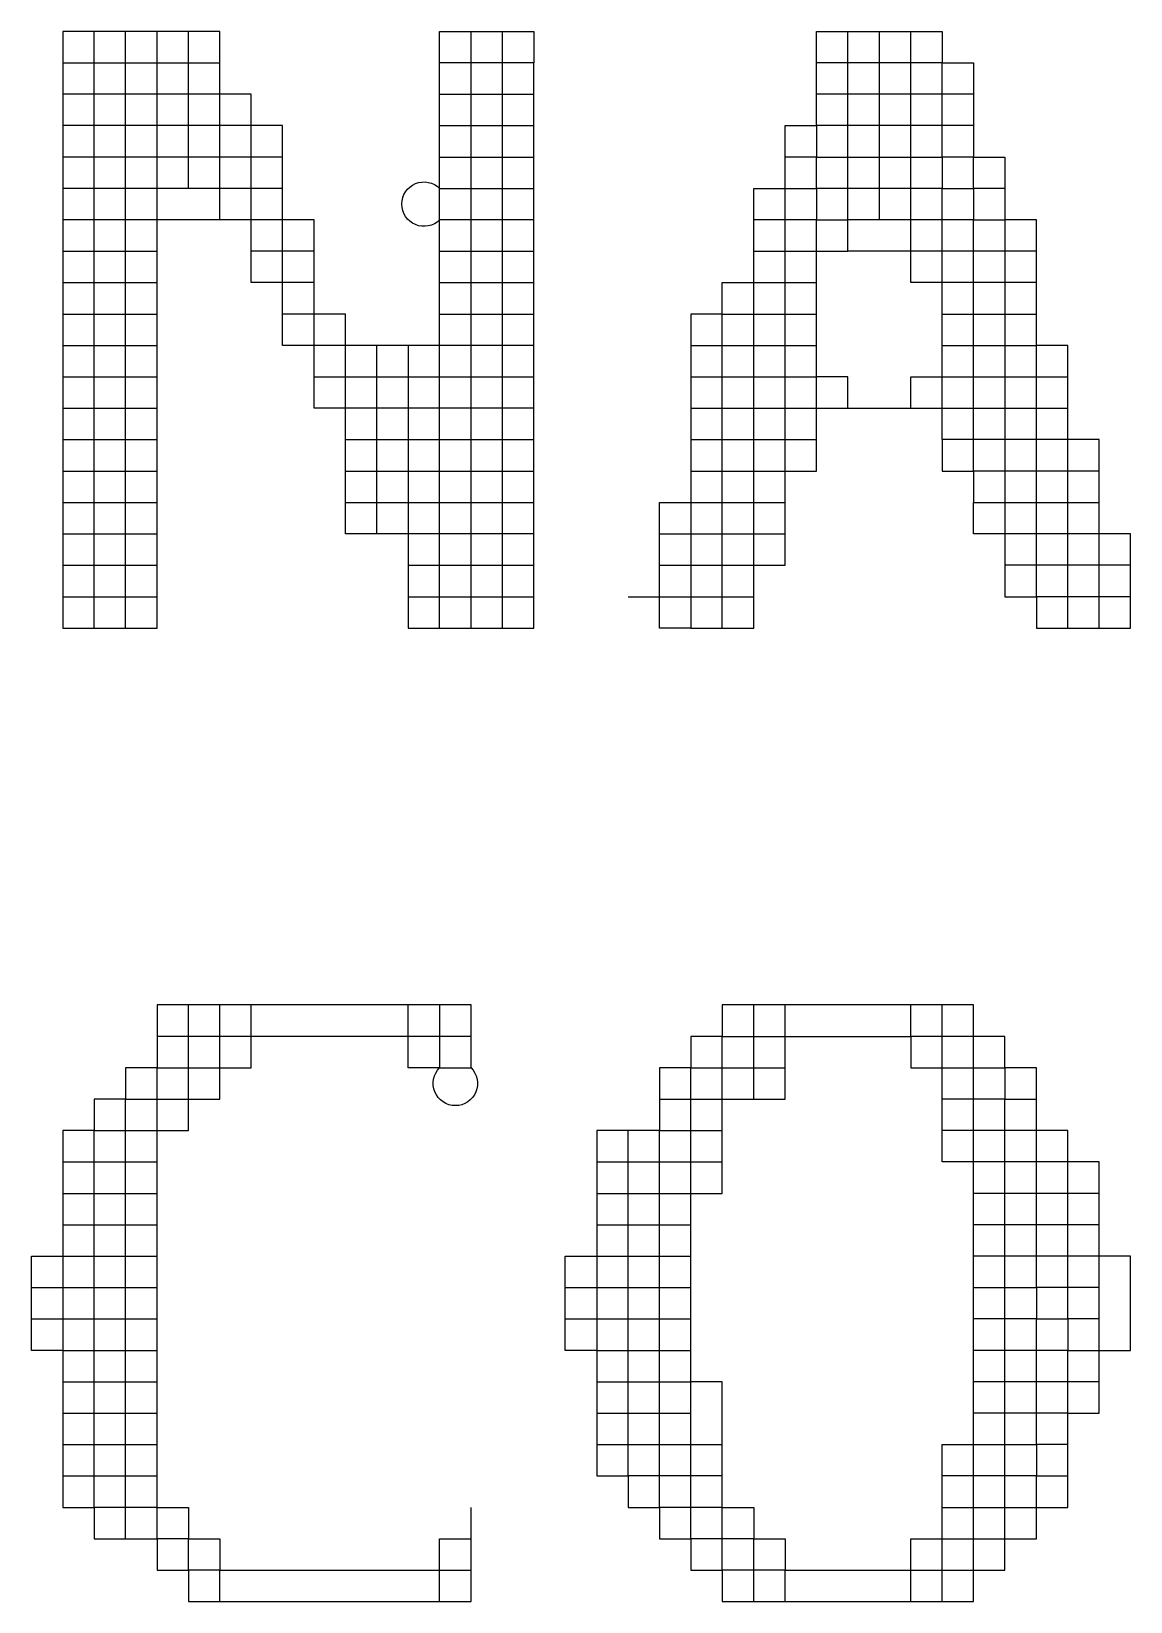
# Model space of a CAD drawing. Header units: millimetres. Extents: x 0 to 841, y 0 to 594.
# Drawn here: x 761.65 to 765.98, y 106.9 to 113.09 of the extents above; entities that cross this region are included whole.
import ezdxf
from ezdxf.enums import TextEntityAlignment as Align

# ---------------------------------------------------------------- set-up
doc = ezdxf.new("R2010")
doc.units = ezdxf.units.MM
doc.layers.add('TEXT', color=255, linetype='Continuous')
doc.styles.add('ECL', font='', dxfattribs={"width": 0.7, "height": 3})
doc.styles.get('ECL').set_extended_font_data('FangSong_GB2312')

# ---------------------------------------------------------------- blocks, each defined once
blk = doc.blocks.new('*U21')
at = {"color": 165, "linetype": 'Continuous'}
for points in [[(-7.5405, 4.7215), (-7.689, 4.7215), (-7.8375, 4.7215), (-7.986, 4.7215), (-8.1345, 4.7215), (-8.283, 4.7215), (-8.4315, 4.7215), (-8.58, 4.7215), (-8.58, 4.87), (-8.58, 5.0185), (-8.7285, 5.0185), (-8.7285, 5.167), (-8.7285, 5.3155), (-8.7285, 5.464), (-8.7285, 5.6125), (-8.7285, 5.761), (-8.7285, 5.9095), (-8.7285, 6.058), (-8.877, 6.058), (-8.877, 6.2065), (-9.0255, 6.2065), (-9.0255, 6.355), (-9.0255, 6.5035), (-9.768, 6.5035), (-9.768, 6.355), (-9.768, 6.2065), (-9.768, 6.058), (-9.768, 5.9095), (-9.768, 5.761), (-9.768, 5.6125), (-9.768, 5.464), (-9.768, 5.3155), (-9.768, 5.167), (-9.768, 5.0185), (-9.768, 4.87), (-9.768, 4.7215), (-9.768, 4.573), (-9.768, 4.4245), (-9.768, 4.276), (-9.768, 4.1275), (-9.768, 3.979), (-9.768, 3.8305), (-9.768, 3.682), (-9.6195, 3.682), (-9.471, 3.682), (-9.3225, 3.682), (-9.3225, 3.8305), (-9.3225, 3.979), (-9.3225, 4.1275), (-9.3225, 4.276), (-9.3225, 4.4245), (-9.3225, 4.573), (-9.3225, 4.7215), (-9.3225, 4.87), (-9.3225, 5.0185), (-9.3225, 5.167), (-9.3225, 5.3155), (-9.3225, 5.464), (-9.3225, 5.6125), (-9.3225, 5.761), (-9.3225, 5.9095), (-9.3225, 6.058), (-9.3225, 6.2065), (-9.3225, 6.355), (-9.3225, 6.5035)], [(-9.0255, 5.6125), (-9.0255, 5.761), (-9.174, 5.761), (-9.3225, 5.761), (-9.471, 5.761), (-9.6195, 5.761), (-9.768, 5.761)], [(-8.58, 5.464), (-8.7285, 5.464), (-8.877, 5.464), (-8.877, 5.6125), (-9.0255, 5.6125), (-9.174, 5.6125), (-9.3225, 5.6125), (-9.471, 5.6125), (-9.6195, 5.6125), (-9.768, 5.6125)], [(-4.719, 3.979), (-4.8675, 3.979), (-4.8675, 4.1275), (-5.016, 4.1275), (-5.1645, 4.1275), (-5.313, 4.1275), (-5.4615, 4.1275), (-5.4615, 4.276)], [(-9.0255, -0.9215), (-9.0255, -0.773), (-9.174, -0.773), (-9.174, -0.6245), (-9.3225, -0.6245), (-9.3225, -0.476), (-9.3225, -0.3275), (-9.3225, -0.179), (-9.3225, -0.0305), (-9.3225, 0.118), (-9.3225, 0.2665), (-9.3225, 0.415), (-9.3225, 0.5635), (-9.3225, 0.712), (-9.3225, 0.8605), (-9.3225, 1.009), (-9.3225, 1.1575), (-9.3225, 1.306), (-9.3225, 1.4545), (-9.174, 1.4545), (-9.174, 1.603), (-9.174, 1.7515), (-9.174, 1.9)], [(-6.501, 1.4545), (-6.501, 1.603), (-6.501, 1.7515), (-6.501, 1.9)]]:
    blk.add_lwpolyline(points, dxfattribs=at)
at = {"color": 177, "linetype": 'Continuous'}
for points in [[(-9.6195, 3.682), (-9.6195, 3.8305), (-9.6195, 3.979), (-9.6195, 4.1275), (-9.6195, 4.276), (-9.6195, 4.4245), (-9.6195, 4.573), (-9.6195, 4.7215), (-9.6195, 4.87), (-9.6195, 5.0185), (-9.6195, 5.167), (-9.6195, 5.3155), (-9.6195, 5.464), (-9.6195, 5.6125), (-9.6195, 5.761), (-9.6195, 5.9095), (-9.6195, 6.058), (-9.6195, 6.2065), (-9.6195, 6.355), (-9.6195, 6.5035)], [(-9.174, 5.761), (-9.174, 5.9095), (-9.174, 6.058), (-9.174, 6.2065), (-9.174, 6.355), (-9.174, 6.5035)], [(-5.907, 5.6125), (-5.907, 5.761), (-5.907, 5.9095), (-5.907, 6.058), (-5.907, 6.2065), (-5.907, 6.355), (-5.907, 6.5035)], [(-7.986, 6.2065), (-7.8375, 6.2065), (-7.689, 6.2065), (-7.5405, 6.2065)], [(-5.4615, 6.058), (-5.61, 6.058), (-5.61, 6.2065), (-5.7585, 6.2065), (-5.907, 6.2065), (-6.0555, 6.2065), (-6.204, 6.2065)], [(-8.7285, 5.761), (-8.877, 5.761), (-8.877, 5.9095), (-9.0255, 5.9095), (-9.0255, 6.058), (-9.174, 6.058), (-9.3225, 6.058), (-9.471, 6.058), (-9.6195, 6.058), (-9.768, 6.058)], [(-7.986, 5.9095), (-7.8375, 5.9095), (-7.689, 5.9095), (-7.5405, 5.9095)], [(-5.1645, 5.464), (-5.313, 5.464), (-5.4615, 5.464), (-5.4615, 5.6125), (-5.61, 5.6125), (-5.61, 5.761), (-5.7585, 5.761), (-5.907, 5.761), (-6.0555, 5.761), (-6.204, 5.761), (-6.204, 5.6125), (-6.3525, 5.6125), (-6.501, 5.6125)], [(-7.986, 5.3155), (-7.8375, 5.3155), (-7.689, 5.3155), (-7.5405, 5.3155)], [(-4.8675, 4.4245), (-5.016, 4.4245), (-5.1645, 4.4245), (-5.313, 4.4245), (-5.4615, 4.4245), (-5.4615, 4.573), (-5.4615, 4.7215), (-5.4615, 4.87), (-5.4615, 5.0185), (-5.4615, 5.167), (-5.4615, 5.3155), (-5.61, 5.3155)], [(-6.798, 4.573), (-6.6495, 4.573), (-6.6495, 4.7215), (-6.501, 4.7215), (-6.501, 4.87), (-6.3525, 4.87), (-6.204, 4.87)], [(-6.798, 4.4245), (-6.6495, 4.4245), (-6.6495, 4.573), (-6.501, 4.573), (-6.501, 4.7215), (-6.3525, 4.7215), (-6.204, 4.7215), (-6.0555, 4.7215), (-5.7585, 4.7215), (-5.61, 4.7215), (-5.4615, 4.7215), (-5.313, 4.7215), (-5.1645, 4.7215), (-5.016, 4.7215)], [(-8.4315, 4.4245), (-8.283, 4.4245), (-8.1345, 4.4245), (-7.986, 4.4245), (-7.8375, 4.4245), (-7.689, 4.4245), (-7.5405, 4.4245)], [(-8.4315, 4.276), (-8.283, 4.276), (-8.1345, 4.276), (-7.986, 4.276), (-7.8375, 4.276), (-7.689, 4.276), (-7.5405, 4.276)], [(-6.9465, 4.1275), (-6.798, 4.1275), (-6.6495, 4.1275), (-6.6495, 4.276), (-6.501, 4.276), (-6.3525, 4.276)], [(-6.9465, 3.979), (-6.798, 3.979), (-6.6495, 3.979), (-6.6495, 4.1275), (-6.501, 4.1275), (-6.3525, 4.1275)], [(-8.1345, 3.979), (-7.986, 3.979), (-7.8375, 3.979), (-7.689, 3.979), (-7.5405, 3.979)], [(-9.768, 3.8305), (-9.6195, 3.8305), (-9.471, 3.8305), (-9.3225, 3.8305)], [(-4.8675, 1.009), (-5.016, 1.009), (-5.016, 1.1575), (-5.1645, 1.1575), (-5.1645, 1.306), (-5.313, 1.306), (-5.313, 1.4545), (-5.4615, 1.4545), (-5.61, 1.4545)], [(-4.8675, 0.8605), (-5.016, 0.8605), (-5.016, 1.009), (-5.1645, 1.009), (-5.1645, 1.1575), (-5.313, 1.1575), (-5.313, 1.306), (-5.4615, 1.306), (-5.61, 1.306)], [(-5.61, -0.476), (-5.4615, -0.476), (-5.313, -0.476), (-5.1645, -0.476), (-5.1645, -0.3275), (-5.313, -0.3275), (-5.4615, -0.3275), (-5.61, -0.3275)]]:
    blk.add_lwpolyline(points, dxfattribs=at)
at = {"color": 166, "linetype": 'Continuous'}
for points in [[(-9.471, 3.682), (-9.471, 3.8305), (-9.471, 3.979), (-9.471, 4.1275), (-9.471, 4.276), (-9.471, 4.4245), (-9.471, 4.573), (-9.471, 4.7215), (-9.471, 4.87), (-9.471, 5.0185), (-9.471, 5.167), (-9.471, 5.3155), (-9.471, 5.464), (-9.471, 5.6125), (-9.471, 5.761), (-9.471, 5.9095), (-9.471, 6.058), (-9.471, 6.2065), (-9.471, 6.355), (-9.471, 6.5035)], [(-7.8375, 3.682), (-7.8375, 3.8305), (-7.8375, 3.979), (-7.8375, 4.1275), (-7.8375, 4.276), (-7.8375, 4.4245), (-7.8375, 4.573), (-7.8375, 4.7215), (-7.8375, 4.87), (-7.8375, 5.0185), (-7.8375, 5.167), (-7.8375, 5.3155), (-7.8375, 5.464), (-7.8375, 5.6125), (-7.8375, 5.761), (-7.8375, 5.9095), (-7.8375, 6.058), (-7.8375, 6.2065), (-7.8375, 6.355), (-7.8375, 6.5035)], [(-7.689, 3.682), (-7.689, 3.8305), (-7.689, 3.979), (-7.689, 4.1275), (-7.689, 4.276), (-7.689, 4.4245), (-7.689, 4.573), (-7.689, 4.7215), (-7.689, 4.87), (-7.689, 5.0185), (-7.689, 5.167), (-7.689, 5.3155), (-7.689, 5.464), (-7.689, 5.6125), (-7.689, 5.761), (-7.689, 5.9095), (-7.689, 6.058), (-7.689, 6.2065), (-7.689, 6.355), (-7.689, 6.5035)], [(-7.986, 6.058), (-7.8375, 6.058), (-7.689, 6.058), (-7.5405, 6.058)], [(-7.986, 5.464), (-7.8375, 5.464), (-7.689, 5.464), (-7.5405, 5.464)]]:
    blk.add_lwpolyline(points, dxfattribs=at)
at = {"color": 167, "linetype": 'Continuous'}
for points in [[(-7.986, 3.682), (-7.986, 3.8305), (-7.986, 3.979), (-7.986, 4.1275), (-7.986, 4.276), (-7.986, 4.4245), (-7.986, 4.573), (-7.986, 4.7215), (-7.986, 4.87), (-7.986, 5.0185), (-7.986, 5.167), (-7.986, 5.3155), (-7.986, 5.464), (-7.986, 5.6125), (-7.986, 5.761), (-7.986, 5.9095), (-7.986, 6.058), (-7.986, 6.2065), (-7.986, 6.355), (-7.986, 6.5035), (-7.5405, 6.5035), (-7.5405, 6.355)], [(-6.6495, 3.682), (-6.6495, 3.8305), (-6.6495, 3.979), (-6.501, 3.979), (-6.501, 4.1275), (-6.501, 4.276), (-6.501, 4.4245), (-6.501, 4.573), (-6.3525, 4.573), (-6.204, 4.573), (-6.204, 4.7215), (-6.204, 4.87), (-6.204, 5.0185), (-6.204, 5.167), (-6.204, 5.3155), (-6.204, 5.464), (-6.204, 5.6125), (-6.0555, 5.6125), (-6.0555, 5.761), (-6.0555, 5.9095), (-6.0555, 6.058), (-6.0555, 6.2065), (-6.0555, 6.355), (-6.0555, 6.5035)], [(-5.61, 4.573), (-5.61, 4.7215), (-5.61, 4.87), (-5.61, 5.0185), (-5.61, 5.167), (-5.61, 5.3155), (-5.61, 5.464), (-5.7585, 5.464), (-5.7585, 5.6125), (-5.7585, 5.761), (-5.7585, 5.9095), (-5.7585, 6.058), (-5.7585, 6.2065), (-5.7585, 6.355), (-5.7585, 6.5035)], [(-5.4615, 6.2065), (-5.61, 6.2065), (-5.61, 6.355), (-5.7585, 6.355), (-5.907, 6.355), (-6.0555, 6.355), (-6.204, 6.355)], [(-8.7285, 5.9095), (-8.877, 5.9095), (-8.877, 6.058), (-9.0255, 6.058), (-9.0255, 6.2065), (-9.174, 6.2065), (-9.3225, 6.2065), (-9.471, 6.2065), (-9.6195, 6.2065), (-9.768, 6.2065)], [(-5.313, 5.761), (-5.4615, 5.761), (-5.4615, 5.9095), (-5.61, 5.9095), (-5.61, 6.058), (-5.7585, 6.058), (-5.907, 6.058), (-6.0555, 6.058), (-6.204, 6.058), (-6.204, 5.9095), (-6.3525, 5.9095)], [(-5.1645, 5.3155), (-5.313, 5.3155), (-5.4615, 5.3155), (-5.4615, 5.464), (-5.61, 5.464), (-5.61, 5.6125), (-5.7585, 5.6125), (-5.907, 5.6125), (-6.0555, 5.6125)], [(-4.8675, 3.682), (-4.8675, 3.8305), (-5.016, 3.8305), (-5.1645, 3.8305), (-5.1645, 3.979), (-5.1645, 4.1275), (-5.1645, 4.276), (-5.1645, 4.4245), (-5.1645, 4.573), (-5.1645, 4.7215), (-5.1645, 4.87), (-5.1645, 5.0185), (-5.1645, 5.167), (-5.1645, 5.3155), (-5.1645, 5.464), (-5.1645, 5.6125), (-5.313, 5.6125)], [(-9.768, 4.276), (-9.6195, 4.276), (-9.471, 4.276), (-9.3225, 4.276)], [(-4.719, 3.8305), (-4.8675, 3.8305), (-4.8675, 3.979), (-5.016, 3.979), (-5.1645, 3.979), (-5.313, 3.979)], [(-6.3525, -0.9215), (-6.3525, -0.773), (-6.501, -0.773), (-6.501, -0.6245), (-6.6495, -0.6245), (-6.798, -0.6245), (-6.798, -0.476), (-6.9465, -0.476), (-6.9465, -0.3275), (-6.9465, -0.179), (-6.9465, -0.0305), (-6.9465, 0.118), (-6.9465, 0.2665), (-6.9465, 0.415), (-6.9465, 0.5635), (-6.9465, 0.712), (-6.9465, 0.8605), (-6.9465, 1.009), (-6.9465, 1.1575), (-6.798, 1.1575), (-6.798, 1.306), (-6.6495, 1.306), (-6.6495, 1.4545), (-6.501, 1.4545), (-6.3525, 1.4545), (-6.3525, 1.603), (-6.3525, 1.7515), (-6.3525, 1.9)], [(-6.9465, 1.4545), (-6.798, 1.4545), (-6.798, 1.603), (-6.6495, 1.603), (-6.6495, 1.7515), (-6.501, 1.7515), (-6.3525, 1.7515), (-6.204, 1.7515), (-6.0555, 1.7515), (-5.907, 1.7515), (-5.7585, 1.7515), (-5.7585, 1.603), (-5.61, 1.603), (-5.4615, 1.603), (-5.313, 1.603), (-5.313, 1.4545), (-5.1645, 1.4545)], [(-7.2435, 1.1575), (-7.095, 1.1575), (-6.9465, 1.1575), (-6.9465, 1.306), (-6.798, 1.306), (-6.798, 1.4545), (-6.6495, 1.4545), (-6.6495, 1.603), (-6.501, 1.603), (-6.3525, 1.603)], [(-9.768, 1.1575), (-9.6195, 1.1575), (-9.471, 1.1575), (-9.3225, 1.1575)], [(-9.768, 1.009), (-9.6195, 1.009), (-9.471, 1.009), (-9.3225, 1.009)], [(-4.8675, 0.712), (-5.016, 0.712), (-5.016, 0.8605), (-5.1645, 0.8605), (-5.1645, 1.009), (-5.313, 1.009), (-5.4615, 1.009)], [(-9.768, 0.8605), (-9.6195, 0.8605), (-9.471, 0.8605), (-9.3225, 0.8605)], [(-4.8675, 0.5635), (-5.016, 0.5635), (-5.016, 0.712), (-5.1645, 0.712), (-5.1645, 0.8605), (-5.313, 0.8605), (-5.4615, 0.8605)], [(-5.016, -0.0305), (-5.1645, -0.0305), (-5.1645, 0.118), (-5.313, 0.118), (-5.4615, 0.118)], [(-9.768, -0.0305), (-9.6195, -0.0305), (-9.471, -0.0305), (-9.3225, -0.0305)], [(-7.2435, -0.0305), (-7.095, -0.0305), (-6.9465, -0.0305), (-6.798, -0.0305)], [(-9.768, -0.179), (-9.6195, -0.179), (-9.471, -0.179), (-9.3225, -0.179)], [(-9.768, -0.3275), (-9.6195, -0.3275), (-9.471, -0.3275), (-9.3225, -0.3275)]]:
    blk.add_lwpolyline(points, dxfattribs=at)
at = {"color": 175, "linetype": 'Continuous'}
for points in [[(-6.6495, 5.167), (-6.798, 5.167), (-6.798, 5.0185), (-6.798, 4.87), (-6.798, 4.7215), (-6.798, 4.573), (-6.798, 4.4245), (-6.798, 4.276), (-6.798, 4.1275), (-6.798, 3.979), (-6.798, 3.8305), (-6.798, 3.682), (-6.6495, 3.682), (-6.501, 3.682), (-6.501, 3.8305), (-6.501, 3.979), (-6.3525, 3.979), (-6.3525, 4.1275), (-6.3525, 4.276), (-6.3525, 4.4245), (-6.3525, 4.573), (-6.3525, 4.7215), (-6.3525, 4.87), (-6.3525, 5.0185), (-6.3525, 5.167), (-6.3525, 5.3155), (-6.3525, 5.464), (-6.3525, 5.6125), (-6.3525, 5.761), (-6.3525, 5.9095), (-6.3525, 6.058), (-6.204, 6.058), (-6.204, 6.2065), (-6.204, 6.355), (-6.204, 6.5035), (-5.61, 6.5035), (-5.61, 6.355), (-5.4615, 6.355), (-5.4615, 6.2065), (-5.4615, 6.058), (-5.4615, 5.9095), (-5.313, 5.9095), (-5.313, 5.761), (-5.313, 5.6125), (-5.313, 5.464), (-5.313, 5.3155), (-5.313, 5.167), (-5.313, 5.0185), (-5.313, 4.87), (-5.313, 4.7215), (-5.313, 4.573), (-5.313, 4.4245), (-5.313, 4.276), (-5.313, 4.1275), (-5.313, 3.979), (-5.313, 3.8305), (-5.1645, 3.8305), (-5.1645, 3.682), (-5.016, 3.682), (-4.8675, 3.682), (-4.719, 3.682), (-4.719, 3.8305), (-4.719, 3.979), (-4.719, 4.1275), (-4.8675, 4.1275), (-4.8675, 4.276), (-4.8675, 4.4245), (-4.8675, 4.573), (-5.016, 4.573), (-5.1645, 4.573), (-5.313, 4.573), (-5.4615, 4.573), (-5.61, 4.573), (-5.61, 4.4245), (-5.4615, 4.4245), (-5.4615, 4.276), (-5.313, 4.276), (-5.1645, 4.276), (-5.016, 4.276), (-4.8675, 4.276)], [(-8.1345, 5.0185), (-8.1345, 4.87), (-8.1345, 4.7215), (-8.1345, 4.573), (-8.1345, 4.4245), (-8.1345, 4.276), (-8.1345, 4.1275), (-8.1345, 3.979), (-8.1345, 3.8305), (-8.1345, 3.682), (-7.986, 3.682), (-7.8375, 3.682), (-7.689, 3.682), (-7.5405, 3.682), (-7.5405, 3.8305), (-7.5405, 3.979), (-7.5405, 4.1275), (-7.5405, 4.276), (-7.5405, 4.4245), (-7.5405, 4.573), (-7.5405, 4.7215), (-7.5405, 4.87), (-7.5405, 5.0185), (-7.5405, 5.167), (-7.5405, 5.3155), (-7.5405, 5.464), (-7.5405, 5.6125), (-7.5405, 5.761), (-7.5405, 5.9095), (-7.5405, 6.058), (-7.5405, 6.2065), (-7.5405, 6.355), (-7.689, 6.355), (-7.8375, 6.355), (-7.986, 6.355)], [(-7.5405, 5.0185), (-7.689, 5.0185), (-7.8375, 5.0185), (-7.986, 5.0185), (-8.4315, 5.0185), (-8.58, 5.0185), (-8.58, 5.167), (-8.7285, 5.167)], [(-8.283, 4.1275), (-8.283, 4.276), (-8.283, 4.4245), (-8.283, 4.573), (-8.283, 4.7215), (-8.283, 4.87), (-8.283, 5.0185)], [(-5.016, 3.682), (-5.016, 3.8305), (-5.016, 3.979), (-5.016, 4.1275), (-5.016, 4.276), (-5.016, 4.4245), (-5.016, 4.573), (-5.016, 4.7215), (-5.016, 4.87), (-5.016, 5.0185), (-5.1645, 5.0185)], [(-8.58, 4.87), (-8.4315, 4.87), (-8.283, 4.87), (-8.1345, 4.87), (-7.986, 4.87), (-7.8375, 4.87), (-7.689, 4.87), (-7.5405, 4.87)], [(-5.4615, 0.5635), (-5.313, 0.5635), (-5.1645, 0.5635), (-5.1645, 0.415), (-5.016, 0.415), (-5.016, 0.2665), (-4.8675, 0.2665), (-4.8675, 0.415), (-4.8675, 0.5635), (-4.8675, 0.712), (-4.8675, 0.8605), (-4.8675, 1.009), (-4.8675, 1.1575), (-5.016, 1.1575), (-5.016, 1.306), (-5.1645, 1.306), (-5.1645, 1.4545), (-5.1645, 1.603), (-5.313, 1.603), (-5.313, 1.7515), (-5.4615, 1.7515), (-5.4615, 1.9), (-6.6495, 1.9), (-6.6495, 1.7515), (-6.798, 1.7515), (-6.798, 1.603), (-6.9465, 1.603), (-6.9465, 1.4545), (-6.9465, 1.306), (-7.2435, 1.306), (-7.2435, 1.1575), (-7.2435, 1.009), (-7.2435, 0.8605), (-7.2435, 0.712), (-7.2435, 0.5635), (-7.2435, 0.415), (-7.2435, 0.2665), (-7.2435, 0.118), (-7.2435, -0.0305), (-7.2435, -0.179), (-7.2435, -0.3275), (-7.095, -0.3275), (-7.095, -0.476), (-6.9465, -0.476), (-6.9465, -0.6245), (-6.798, -0.6245), (-6.798, -0.773), (-6.6495, -0.773), (-6.6495, -0.9215), (-6.501, -0.9215), (-6.3525, -0.9215), (-6.204, -0.9215), (-6.0555, -0.9215), (-5.907, -0.9215), (-5.7585, -0.9215), (-5.61, -0.9215), (-5.4615, -0.9215), (-5.4615, -0.773), (-5.313, -0.773), (-5.313, -0.6245), (-5.1645, -0.6245), (-5.1645, -0.476), (-5.016, -0.476), (-5.016, -0.3275), (-5.016, -0.179), (-5.016, -0.0305), (-5.016, 0.118), (-5.1645, 0.118), (-5.1645, 0.2665), (-5.313, 0.2665), (-5.4615, 0.2665)], [(-7.2435, 1.009), (-7.095, 1.009), (-6.9465, 1.009), (-6.798, 1.009), (-6.798, 1.1575), (-6.6495, 1.1575)], [(-7.2435, -0.179), (-7.095, -0.179), (-6.9465, -0.179), (-6.798, -0.179), (-6.6495, -0.179)]]:
    blk.add_lwpolyline(points, dxfattribs=at)
at = {"color": 199, "linetype": 'Continuous'}
blk.add_lwpolyline([(-9.768, 6.355), (-9.6195, 6.355), (-9.471, 6.355), (-9.3225, 6.355), (-9.174, 6.355), (-9.0255, 6.355)], dxfattribs=at)
at = {"color": 157, "linetype": 'Continuous'}
for points in [[(-7.5405, 4.1275), (-7.689, 4.1275), (-7.8375, 4.1275), (-7.986, 4.1275), (-8.1345, 4.1275), (-8.283, 4.1275), (-8.4315, 4.1275), (-8.4315, 4.276), (-8.4315, 4.4245), (-8.4315, 4.573), (-8.4315, 4.7215), (-8.4315, 4.87), (-8.4315, 5.0185), (-8.4315, 5.167), (-8.58, 5.167), (-8.58, 5.3155), (-8.58, 5.464), (-8.58, 5.6125), (-8.7285, 5.6125), (-8.877, 5.6125), (-8.877, 5.761), (-9.0255, 5.761), (-9.0255, 5.9095), (-9.174, 5.9095), (-9.3225, 5.9095), (-9.471, 5.9095), (-9.6195, 5.9095), (-9.768, 5.9095)], [(-6.6495, 5.167), (-6.6495, 5.3155), (-6.501, 5.3155), (-6.501, 5.464), (-6.501, 5.6125), (-6.501, 5.761), (-6.3525, 5.761), (-6.204, 5.761), (-6.204, 5.9095), (-6.0555, 5.9095), (-5.907, 5.9095), (-5.7585, 5.9095), (-5.61, 5.9095), (-5.61, 5.761), (-5.4615, 5.761), (-5.4615, 5.6125), (-5.313, 5.6125)], [(-9.768, 5.464), (-9.6195, 5.464), (-9.471, 5.464), (-9.3225, 5.464)], [(-9.768, 5.3155), (-9.6195, 5.3155), (-9.471, 5.3155), (-9.3225, 5.3155)], [(-9.768, 5.167), (-9.6195, 5.167), (-9.471, 5.167), (-9.3225, 5.167)], [(-9.768, 5.0185), (-9.6195, 5.0185), (-9.471, 5.0185), (-9.3225, 5.0185)], [(-9.768, 4.87), (-9.6195, 4.87), (-9.471, 4.87), (-9.3225, 4.87)], [(-9.768, 4.7215), (-9.6195, 4.7215), (-9.471, 4.7215), (-9.3225, 4.7215)], [(-9.768, 4.573), (-9.6195, 4.573), (-9.471, 4.573), (-9.3225, 4.573)], [(-9.768, 4.4245), (-9.6195, 4.4245), (-9.471, 4.4245), (-9.3225, 4.4245)], [(-9.768, 4.1275), (-9.6195, 4.1275), (-9.471, 4.1275), (-9.3225, 4.1275)], [(-9.768, 3.979), (-9.6195, 3.979), (-9.471, 3.979), (-9.3225, 3.979)], [(-9.471, -0.6245), (-9.471, -0.476), (-9.471, -0.3275), (-9.471, -0.179), (-9.471, -0.0305), (-9.471, 0.118), (-9.471, 0.2665), (-9.471, 0.415), (-9.471, 0.5635), (-9.471, 0.712), (-9.471, 0.8605), (-9.471, 1.009), (-9.471, 1.1575), (-9.471, 1.306), (-9.3225, 1.306), (-9.174, 1.306), (-9.174, 1.4545), (-9.0255, 1.4545), (-9.0255, 1.603), (-8.877, 1.603), (-8.877, 1.7515), (-8.877, 1.9)], [(-7.2435, 0.8605), (-7.095, 0.8605), (-6.9465, 0.8605), (-6.798, 0.8605)], [(-9.768, 0.712), (-9.6195, 0.712), (-9.471, 0.712), (-9.3225, 0.712)], [(-7.2435, 0.712), (-7.095, 0.712), (-6.9465, 0.712), (-6.798, 0.712)], [(-4.8675, 0.415), (-5.016, 0.415), (-5.016, 0.5635), (-5.1645, 0.5635), (-5.1645, 0.712), (-5.313, 0.712), (-5.4615, 0.712)], [(-4.8675, 0.118), (-5.016, 0.118), (-5.016, 0.2665), (-5.1645, 0.2665), (-5.1645, 0.415), (-5.313, 0.415), (-5.4615, 0.415)], [(-9.768, 0.2665), (-9.6195, 0.2665), (-9.471, 0.2665), (-9.3225, 0.2665)], [(-7.2435, 0.2665), (-7.095, 0.2665), (-6.9465, 0.2665), (-6.798, 0.2665)], [(-9.768, 0.118), (-9.6195, 0.118), (-9.471, 0.118), (-9.3225, 0.118)], [(-7.2435, 0.118), (-7.095, 0.118), (-6.9465, 0.118), (-6.798, 0.118)]]:
    blk.add_lwpolyline(points, dxfattribs=at)
at = {"color": 197, "linetype": 'Continuous'}
blk.add_lwpolyline([(-7.5405, 5.6125), (-7.689, 5.6125), (-7.8375, 5.6125), (-7.986, 5.6125, -2.414214), (-7.986, 5.761), (-7.8375, 5.761), (-7.689, 5.761), (-7.5405, 5.761)], format="xyb", dxfattribs=at)
at = {"color": 153, "linetype": 'Continuous'}
blk.add_lwpolyline([(-5.61, 5.3155), (-5.7585, 5.3155), (-5.7585, 5.464), (-5.907, 5.464), (-6.0555, 5.464), (-6.0555, 5.6125)], dxfattribs=at)
at = {"color": 252, "linetype": 'Continuous'}
for points in [[(-8.58, 5.3155), (-8.7285, 5.3155), (-8.877, 5.3155), (-8.877, 5.464)], [(-6.6495, -0.476), (-6.501, -0.476), (-6.501, -0.6245), (-6.3525, -0.6245), (-6.3525, -0.773), (-5.7585, -0.773), (-5.61, -0.773), (-5.4615, -0.773), (-5.4615, -0.6245), (-5.4615, -0.476), (-5.4615, -0.3275), (-5.4615, -0.179), (-5.4615, -0.0305), (-5.4615, 0.118), (-5.4615, 0.2665), (-5.4615, 0.415), (-5.4615, 0.5635), (-5.4615, 0.712), (-5.4615, 0.8605), (-5.4615, 1.009), (-5.4615, 1.1575), (-5.61, 1.1575), (-5.61, 1.306), (-5.61, 1.4545), (-5.61, 1.603), (-5.61, 1.7515), (-5.61, 1.9)], [(-7.986, -0.9215), (-7.8375, -0.9215), (-7.8375, -0.773), (-7.8375, -0.6245), (-7.8375, -0.476)]]:
    blk.add_lwpolyline(points, dxfattribs=at)
at = {"color": 197, "linetype": 'Continuous'}
for points in [[(-6.501, 5.464), (-6.3525, 5.464), (-6.204, 5.464), (-6.0555, 5.464)], [(-7.095, 3.8305), (-6.9465, 3.8305), (-6.9465, 3.979), (-6.9465, 4.1275), (-6.9465, 4.276), (-6.798, 4.276), (-6.6495, 4.276), (-6.6495, 4.4245), (-6.501, 4.4245), (-6.3525, 4.4245)], [(-6.798, 3.682), (-6.9465, 3.682), (-6.9465, 3.8305), (-6.798, 3.8305), (-6.6495, 3.8305), (-6.501, 3.8305)], [(-5.61, -0.9215), (-5.61, -0.773), (-5.61, -0.6245), (-5.4615, -0.6245), (-5.313, -0.6245), (-5.313, -0.476), (-5.313, -0.3275), (-5.313, -0.179), (-5.313, -0.0305), (-5.313, 0.118), (-5.313, 0.2665), (-5.313, 0.415), (-5.313, 0.5635), (-5.313, 0.712), (-5.313, 0.8605), (-5.313, 1.009), (-5.313, 1.1575), (-5.4615, 1.1575), (-5.4615, 1.306), (-5.4615, 1.4545), (-5.4615, 1.603), (-5.4615, 1.7515), (-5.61, 1.7515), (-5.7585, 1.7515), (-5.7585, 1.9)]]:
    blk.add_lwpolyline(points, dxfattribs=at)
at = {"color": 217, "linetype": 'Continuous'}
blk.add_lwpolyline([(-6.798, 5.0185), (-6.6495, 5.0185), (-6.6495, 5.167), (-6.501, 5.167), (-6.501, 5.3155), (-6.3525, 5.3155), (-6.204, 5.3155)], dxfattribs=at)
at = {"color": 156, "linetype": 'Continuous'}
for points in [[(-7.986, 5.167), (-7.8375, 5.167), (-7.689, 5.167), (-7.5405, 5.167)], [(-5.61, 5.167), (-5.4615, 5.167), (-5.313, 5.167), (-5.1645, 5.167)], [(-5.61, 5.0185), (-5.4615, 5.0185), (-5.313, 5.0185), (-5.1645, 5.0185)], [(-8.4315, 4.573), (-8.283, 4.573), (-8.1345, 4.573), (-7.986, 4.573), (-7.8375, 4.573), (-7.689, 4.573), (-7.5405, 4.573)]]:
    blk.add_lwpolyline(points, dxfattribs=at)
at = {"color": 207, "linetype": 'Continuous'}
blk.add_lwpolyline([(-6.798, 4.87), (-6.6495, 4.87), (-6.6495, 5.0185), (-6.501, 5.0185), (-6.501, 5.167), (-6.3525, 5.167), (-6.204, 5.167)], dxfattribs=at)
at = {"color": 187, "linetype": 'Continuous'}
for points in [[(-6.798, 4.7215), (-6.6495, 4.7215), (-6.6495, 4.87), (-6.501, 4.87), (-6.501, 5.0185), (-6.3525, 5.0185), (-6.204, 5.0185)], [(-5.016, -0.179), (-5.1645, -0.179), (-5.1645, -0.0305), (-5.313, -0.0305), (-5.4615, -0.0305)]]:
    blk.add_lwpolyline(points, dxfattribs=at)
at = {"color": 143, "linetype": 'Continuous'}
for points in [[(-6.0555, 4.7215), (-6.0555, 4.87), (-6.204, 4.87)], [(-6.3525, 4.4245), (-6.204, 4.4245), (-6.204, 4.573)]]:
    blk.add_lwpolyline(points, dxfattribs=at)
at = {"color": 147, "linetype": 'Continuous'}
for points in [[(-5.7585, 4.7215), (-5.7585, 4.87), (-5.61, 4.87), (-5.4615, 4.87), (-5.313, 4.87), (-5.1645, 4.87), (-5.016, 4.87)], [(-7.8375, 1.7515), (-7.986, 1.7515), (-8.1345, 1.7515), (-8.1345, 1.9)], [(-9.9165, 0.5635), (-9.768, 0.5635), (-9.6195, 0.5635), (-9.471, 0.5635), (-9.3225, 0.5635)], [(-7.392, 0.5635), (-7.2435, 0.5635), (-7.095, 0.5635), (-6.9465, 0.5635), (-6.798, 0.5635)], [(-9.9165, 0.415), (-9.768, 0.415), (-9.6195, 0.415), (-9.471, 0.415), (-9.3225, 0.415)], [(-7.392, 0.415), (-7.2435, 0.415), (-7.095, 0.415), (-6.9465, 0.415), (-6.798, 0.415)]]:
    blk.add_lwpolyline(points, dxfattribs=at)
at = {"color": 179, "linetype": 'Continuous'}
blk.add_lwpolyline([(-8.1345, 3.8305), (-7.986, 3.8305), (-7.8375, 3.8305), (-7.689, 3.8305), (-7.5405, 3.8305)], dxfattribs=at)
at = {"color": 251, "linetype": 'Continuous'}
blk.add_lwpolyline([(-7.986, 1.9), (-7.986, 1.7515), (-7.986, 1.603), (-7.8375, 1.603), (-7.8375, 1.7515), (-7.8375, 1.9), (-9.3225, 1.9), (-9.3225, 1.7515), (-9.3225, 1.603), (-9.471, 1.603), (-9.471, 1.4545), (-9.6195, 1.4545), (-9.6195, 1.306), (-9.768, 1.306), (-9.768, 1.1575), (-9.768, 1.009), (-9.768, 0.8605), (-9.768, 0.712), (-9.768, 0.5635), (-9.768, 0.415), (-9.768, 0.2665), (-9.768, 0.118), (-9.768, -0.0305), (-9.768, -0.179), (-9.768, -0.3275), (-9.768, -0.476), (-9.6195, -0.476), (-9.6195, -0.6245), (-9.471, -0.6245), (-9.3225, -0.6245), (-9.3225, -0.773), (-9.174, -0.773), (-9.174, -0.9215), (-9.0255, -0.9215), (-8.877, -0.9215), (-8.7285, -0.9215), (-8.58, -0.9215), (-8.4315, -0.9215), (-8.283, -0.9215), (-8.1345, -0.9215), (-7.986, -0.9215), (-7.986, -0.773), (-7.8375, -0.773)], dxfattribs=at)
at = {"color": 159, "linetype": 'Continuous'}
blk.add_lwpolyline([(-9.3225, -0.476), (-9.471, -0.476), (-9.6195, -0.476), (-9.6195, -0.3275), (-9.6195, -0.179), (-9.6195, -0.0305), (-9.6195, 0.118), (-9.6195, 0.2665), (-9.6195, 0.415), (-9.6195, 0.5635), (-9.6195, 0.712), (-9.6195, 0.8605), (-9.6195, 1.009), (-9.6195, 1.1575), (-9.6195, 1.306), (-9.471, 1.306), (-9.471, 1.4545), (-9.3225, 1.4545), (-9.3225, 1.603), (-9.174, 1.603), (-9.0255, 1.603), (-9.0255, 1.7515), (-9.0255, 1.9)], dxfattribs=at)
at = {"color": 251, "linetype": 'Continuous'}
blk.add_lwpolyline([(-7.8375, 1.603, -2.414214), (-7.986, 1.603), (-8.1345, 1.603), (-8.1345, 1.7515), (-8.283, 1.7515), (-8.4315, 1.7515), (-8.58, 1.7515), (-8.7285, 1.7515), (-8.877, 1.7515), (-9.0255, 1.7515), (-9.174, 1.7515), (-9.3225, 1.7515)], format="xyb", dxfattribs=at)
at = {"color": 169, "linetype": 'Continuous'}
blk.add_lwpolyline([(-6.6495, -0.476), (-6.798, -0.476), (-6.798, -0.3275), (-6.9465, -0.3275), (-7.095, -0.3275), (-7.095, -0.179), (-7.095, -0.0305), (-7.095, 0.118), (-7.095, 0.2665), (-7.095, 0.415), (-7.095, 0.5635), (-7.095, 0.712), (-7.095, 0.8605), (-7.095, 1.009), (-7.095, 1.1575), (-7.095, 1.306)], dxfattribs=at)
at = {"color": 163, "linetype": 'Continuous'}
blk.add_lwpolyline([(-6.501, -0.9215), (-6.501, -0.773), (-6.6495, -0.773), (-6.6495, -0.6245), (-6.6495, -0.476), (-6.6495, -0.3275), (-6.798, -0.3275), (-6.798, -0.179), (-6.798, -0.0305), (-6.798, 0.118), (-6.798, 0.2665), (-6.798, 0.415), (-6.798, 0.5635), (-6.798, 0.712), (-6.798, 0.8605), (-6.798, 1.009), (-6.6495, 1.009), (-6.6495, 1.1575), (-6.6495, 1.306)], dxfattribs=at)
at = {"color": 8, "linetype": 'Continuous'}
for points in [[(-9.768, 0.2665), (-9.9165, 0.2665), (-9.9165, 0.415), (-9.9165, 0.5635), (-9.9165, 0.712), (-9.768, 0.712)], [(-7.2435, 0.2665), (-7.392, 0.2665), (-7.392, 0.415), (-7.392, 0.5635), (-7.392, 0.712), (-7.2435, 0.712)]]:
    blk.add_lwpolyline(points, dxfattribs=at)
at = {"color": 133, "linetype": 'Continuous'}
for points in [[(-5.016, -0.0305), (-4.8675, -0.0305), (-4.8675, 0.118), (-4.8675, 0.2665), (-4.719, 0.2665), (-4.719, 0.415), (-4.719, 0.5635), (-4.719, 0.712), (-4.8675, 0.712)], [(-6.6495, -0.3275), (-6.6495, -0.179), (-6.6495, -0.0305), (-6.6495, 0.118), (-6.798, 0.118)]]:
    blk.add_lwpolyline(points, dxfattribs=at)
at = {"color": 185, "linetype": 'Continuous'}
blk.add_lwpolyline([(-5.7585, -0.9215), (-5.7585, -0.773), (-5.7585, -0.6245), (-5.61, -0.6245), (-5.61, -0.476), (-5.61, -0.3275), (-5.61, -0.179), (-5.4615, -0.179), (-5.313, -0.179), (-5.1645, -0.179), (-5.1645, -0.3275), (-5.016, -0.3275)], dxfattribs=at)
at = {"color": 155, "linetype": 'Continuous'}
blk.add_lwpolyline([(-9.3225, -0.476), (-9.174, -0.476), (-9.174, -0.6245), (-9.0255, -0.6245), (-9.0255, -0.773), (-7.986, -0.773), (-7.986, -0.6245), (-7.8375, -0.6245)], dxfattribs=at)
blk = doc.blocks.new('XXDAFRAM-CH-HENG-A1')
at = {"layer": 'TEXT', "xscale": 0.8333333333339397, "yscale": 0.8333333333334849, "zscale": 0.8333333333333334}
blk.add_blockref('*U21', (769.9168, 107.6677), dxfattribs=at)
at = {"linetype": 'Continuous', "style": 'ECL', "width": 0.7}
for tag, height, p in [('DESIGNSTATUS', 3.5, (818.8528, 76.5743)), ('DESIGNSTATUS', 3.5, (818.8528, 76.5743)), ('ENDESIGNSTATUS', 3.5, (818.8897, 70.8893)), ('ENDESIGNSTATUS', 3.5, (818.8897, 70.8893)), ('O', 4, (784.75, 63.4599)), ('G', 4, (821.75, 63.4599)), ('V', 4, (778.5833, 63.4599)), ('L', 4, (790.9167, 63.4599)), ('N', 4, (797.0833, 63.4599)), ('D', 4, (809.4167, 63.4599)), ('W', 4, (815.5833, 63.4599)), ('VEREN40', 4, (827.8219, 63.3019)), ('DWGNAME1', 5, (768.7623, 48.8062)), ('DWGENAME1', 5, (768.9787, 42.7067)), ('DWGNAME', 5, (768.7334, 42.4248)), ('DWGENAME', 5, (769.2391, 35.3086)), ('DWGNAME2', 5, (769.1147, 35.2699)), ('DWGENAME2', 5, (769.396, 28.8107)), ('DWGNO', 5, (758.8104, 15.1389)), ('VEREN40', 4, (825.7732, 15.2229))]:
    blk.add_attdef(tag, text='', height=height, dxfattribs=at).set_placement(p, align=Align.MIDDLE)
at = {"style": 'ECL', "width": 0.7, "flags": 1}
for p in [(697.3889, 48.2777), (697.3889, 40.2777), (697.3889, 32.2777), (697.3889, 24.2777)]:
    blk.add_attdef('DATE', text='', height=5, dxfattribs=at).set_placement(p, align=Align.MIDDLE)
for tag, p in [('SJ1', (666.5556, 44.2777)), ('JH', (666.5556, 36.2777)), ('SH1', (666.5556, 28.2777)), ('PZ', (666.5556, 20.2778)), ('BL', (666.5556, 10))]:
    blk.add_attdef(tag, p, '', height=5, dxfattribs=at)

msp = doc.modelspace()

# ---------------------------------------------------------------- block references
msp.add_blockref('XXDAFRAM-CH-HENG-A1', (0, 0))

doc.saveas('drawing.dxf')
